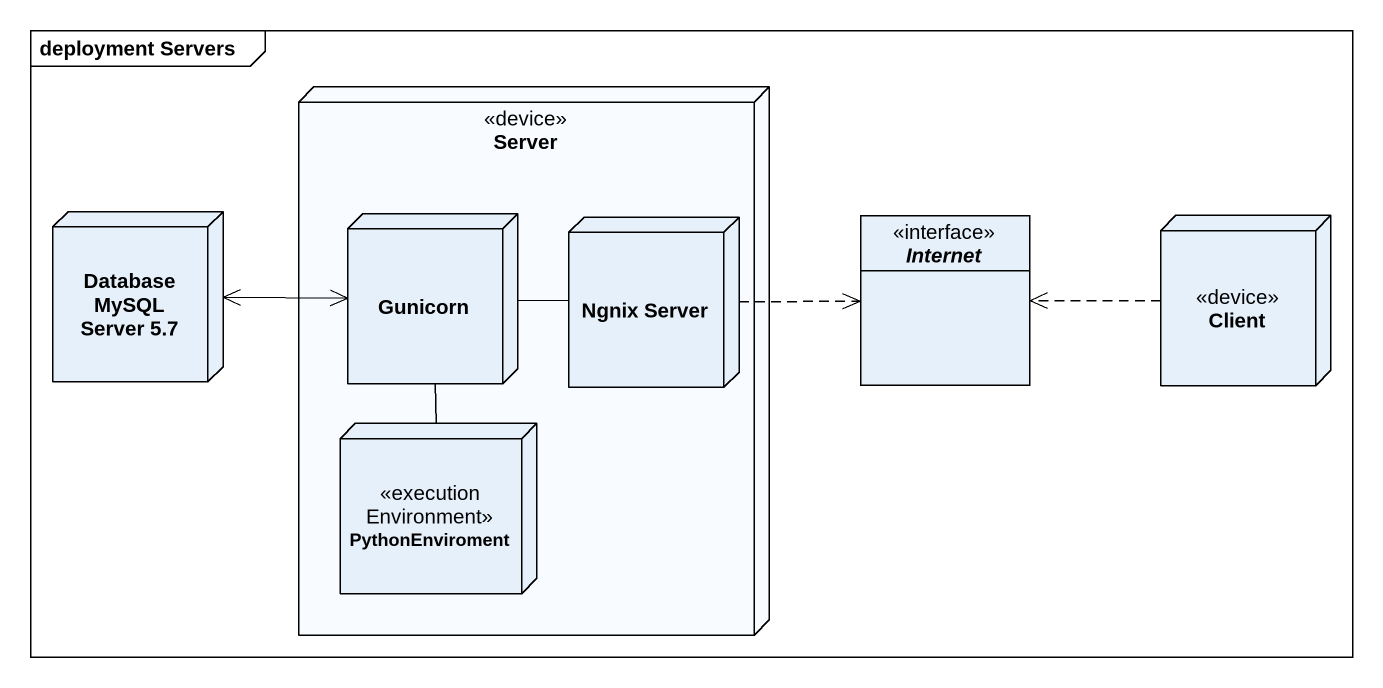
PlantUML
@startuml
mainframe deployment Servers
allowmixing
hide circle
hide empty members
node Server <<device>> {
  node Gunicorn
  node "Ngnix Server" as Ngnix_Server
  node PythonEnviroment <<executionEnvironment>>
}
node "Database MySQL Server 5.7" as Database_MySQL_Server_5_7
interface Internet
node Client <<device>>
Database_MySQL_Server_5_7 <-right-> Gunicorn
Gunicorn -right- Ngnix_Server
Gunicorn -- PythonEnviroment
Ngnix_Server .right.> Internet
Client .left.> Internet
@enduml
